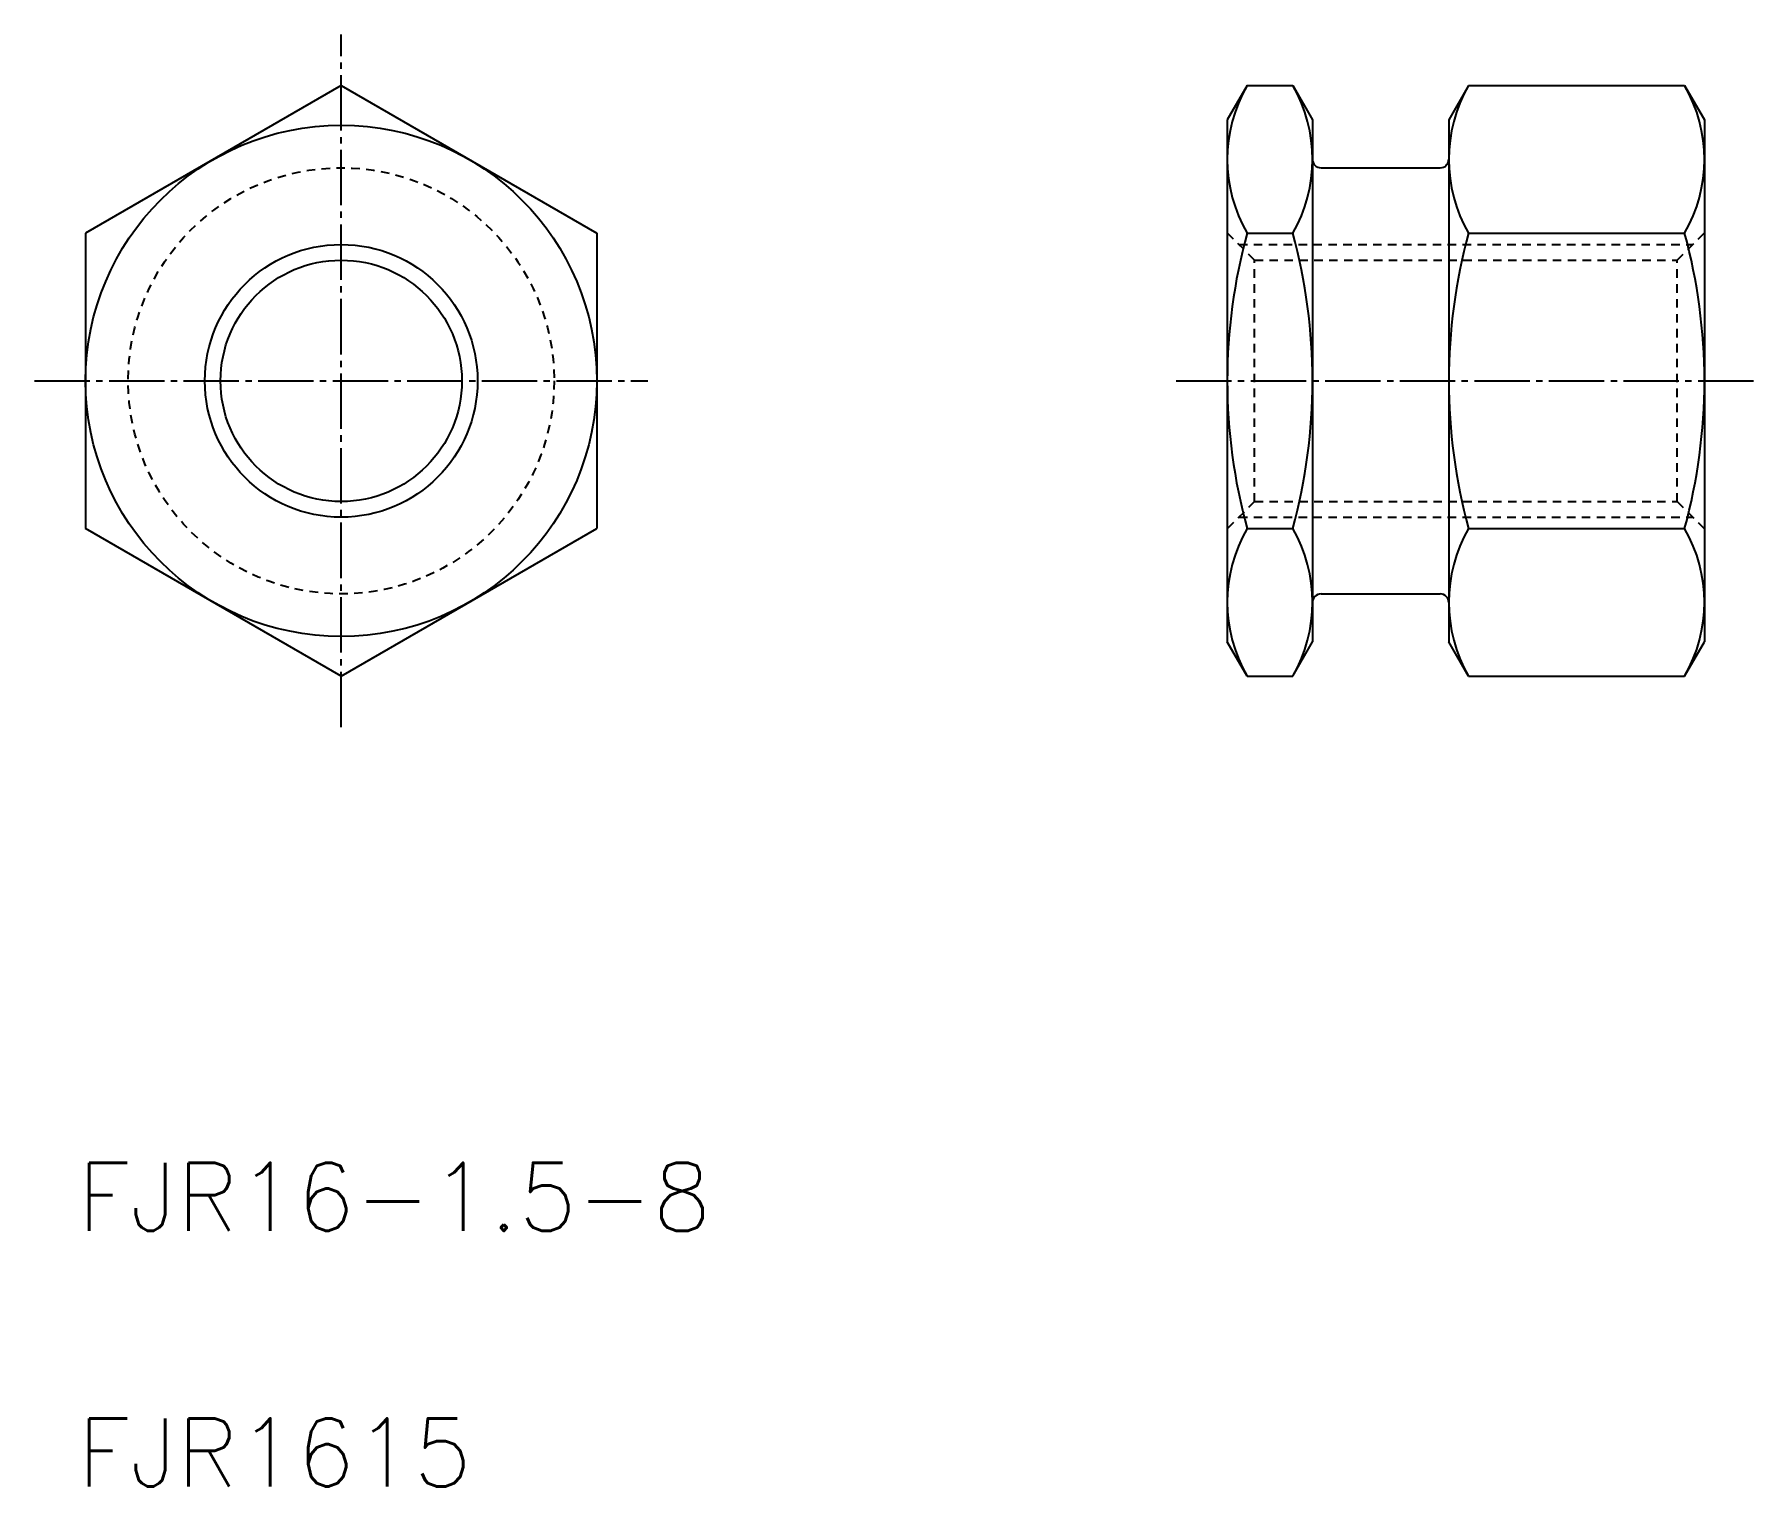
# Model space of a CAD drawing. Extents: x 124 to 225, y 22 to 107.
import ezdxf

# ---------------------------------------------------------------- set-up
doc = ezdxf.new("R2010")
doc.units = 0
doc.header["$LTSCALE"] = 0.25
doc.linetypes.add('CENTER', pattern=[17.5, 13, -1.5, 1.5, -1.5])
doc.linetypes.add('DASHED', pattern=[3.5, 2, -1.5])
doc.layers.get('0').update_dxf_attribs({"linetype": 'CONTINUOUS'})
doc.layers.add('CENTER', color=1, linetype='CENTER')
doc.styles.get("Standard").update_dxf_attribs({"font": 'txt.shx'})

msp = doc.modelspace()

# ---------------------------------------------------------------- linework, layer by layer
at = {"color": 7, "linetype": 'CONTINUOUS'}
for p, q in [((142.48, 104.34), (127.48, 95.68)), ((142.48, 104.34), (157.48, 95.68)), ((195.64, 104.34), (194.48, 102.33)), ((195.64, 104.34), (198.32, 104.34)), ((198.32, 104.34), (199.48, 102.33)), ((208.64, 104.34), (207.48, 102.33)), ((208.64, 104.34), (221.32, 104.34)), ((221.32, 104.34), (222.48, 102.33)), ((194.48, 102.33), (194.48, 71.71)), ((199.48, 102.33), (199.48, 71.71)), ((207.48, 102.33), (207.48, 71.71)), ((222.48, 102.33), (222.48, 71.71)), ((199.98, 99.52), (206.98, 99.52)), ((127.48, 95.68), (127.48, 78.36)), ((157.48, 95.68), (157.48, 78.36)), ((195.64, 95.68), (198.32, 95.68)), ((208.64, 95.68), (221.32, 95.68)), ((142.48, 69.7), (127.48, 78.36)), ((142.48, 69.7), (157.48, 78.36)), ((195.64, 78.36), (198.32, 78.36)), ((208.64, 78.36), (221.32, 78.36)), ((199.98, 74.52), (206.98, 74.52)), ((195.64, 69.7), (194.48, 71.71)), ((198.32, 69.7), (199.48, 71.71)), ((208.64, 69.7), (207.48, 71.71)), ((221.32, 69.7), (222.48, 71.71)), ((195.64, 69.7), (198.32, 69.7)), ((208.64, 69.7), (221.32, 69.7))]:
    msp.add_line(p, q, dxfattribs=at)
at = {"color": 3, "linetype": 'DASHED'}
for p, q in [((196.08, 94.1), (194.48, 95.7)), ((195.16, 95.02), (221.8, 95.02)), ((220.88, 94.1), (222.48, 95.7)), ((196.08, 79.94), (196.08, 94.1)), ((196.08, 94.1), (220.88, 94.1)), ((220.88, 79.94), (220.88, 94.1)), ((196.08, 79.94), (194.48, 78.34)), ((196.08, 79.94), (220.88, 79.94)), ((220.88, 79.94), (222.48, 78.34)), ((195.16, 79.02), (221.8, 79.02))]:
    msp.add_line(p, q, dxfattribs=at)
at = {"color": 7, "linetype": 'CONTINUOUS'}
for radius in [15, 7.08]:
    msp.add_circle((142.48, 87.02), radius, dxfattribs=at)
at = {"color": 3, "linetype": 'DASHED'}
msp.add_circle((142.48, 87.02), 12.5, dxfattribs=at)
at = {"color": 3}
msp.add_circle((142.48, 87.02), 8, dxfattribs=at)
at = {"color": 7, "linetype": 'CONTINUOUS'}
for centre, radius, start, end in [((203.14, 100.01), 8.66, 150, 210), ((190.82, 100.01), 8.66, 330, 30), ((216.14, 100.01), 8.66, 150, 210), ((213.82, 100.01), 8.66, 330, 30), ((199.98, 100.02), 0.5, 180, 270), ((206.98, 100.02), 0.5, 270, 0), ((227.38, 87.02), 32.9, 164.7385, 195.2615), ((166.58, 87.02), 32.9, 344.7385, 15.2615), ((240.38, 87.02), 32.9, 164.7385, 195.2615), ((189.58, 87.02), 32.9, 344.7385, 15.2615), ((203.14, 74.03), 8.66, 150, 210), ((190.82, 74.03), 8.66, 330, 30), ((216.14, 74.03), 8.66, 150, 210), ((213.82, 74.03), 8.66, 330, 30), ((199.98, 74.02), 0.5, 90, 180), ((206.98, 74.02), 0.5, 360, 90)]:
    msp.add_arc(centre, radius, start, end, dxfattribs=at)
at = {"layer": 'CENTER', "color": 1, "linetype": 'CENTER'}
for p, q in [((142.48, 66.7), (142.48, 107.34)), ((124.48, 87.02), (160.48, 87.02)), ((191.48, 87.02), (225.48, 87.02))]:
    msp.add_line(p, q, dxfattribs=at)

# ---------------------------------------------------------------- texts
for s, p in [('FJR16-1.5-8', (127, 37.15)), ('FJR1615', (127, 22.15))]:
    msp.add_text(s, height=4).set_placement(p)

doc.saveas('drawing.dxf')
